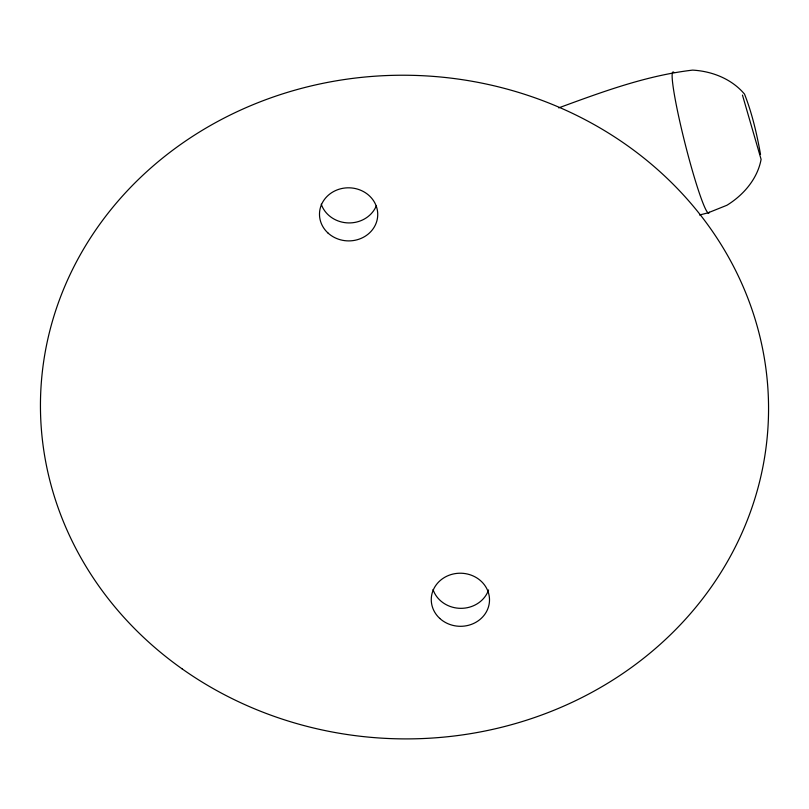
<?xml version="1.0" encoding="UTF-8"?>
<svg xmlns="http://www.w3.org/2000/svg" width="809" height="809" viewBox="0 0 809 809"><rect width="100%" height="100%" fill="white"/><g stroke="black" fill="none" stroke-linecap="round" stroke-linejoin="round"><path stroke-width="1.21" d="M558.695 107.88C602.159 91.913 646.391 75.49 692.605 70.12C712.122 71.172 731.842 78.989 744.533 94.127C752.158 113.523 756.87 134.001 760.541 154.479M699.542 215.002L707.936 212.878L726.917 205.264C743.511 195.06 757.537 178.799 761.097 159.363L742.46 95.078M488.575 589.953A29.124 26.545 1.4 0 1 460.736 608.338A29.124 26.545 1.4 0 1 433.017 589.569M376.397 205.648A29.124 26.545 1.4 0 1 348.325 222.92A29.124 26.545 1.4 0 1 321.244 204.161M709.341 212.211A72.79 5.875 75.8 0 1 685.456 145.124A72.79 5.875 75.8 0 1 673.826 72.335M181.995 668.78A364.07 331.811 1.4 0 0 765.294 452.878A364.07 331.811 1.4 0 0 266.222 99.527A364.07 331.811 1.4 0 0 181.995 668.78M439.732 618.389A29.124 26.545 1.4 0 0 488.494 606.831A29.124 26.545 1.4 0 0 452.939 574.066A29.124 26.545 1.4 0 0 439.732 618.389M327.958 232.982A29.124 26.545 1.4 0 0 376.721 221.423A29.124 26.545 1.4 0 0 341.165 188.659A29.124 26.545 1.4 0 0 327.958 232.982"/></g></svg>
